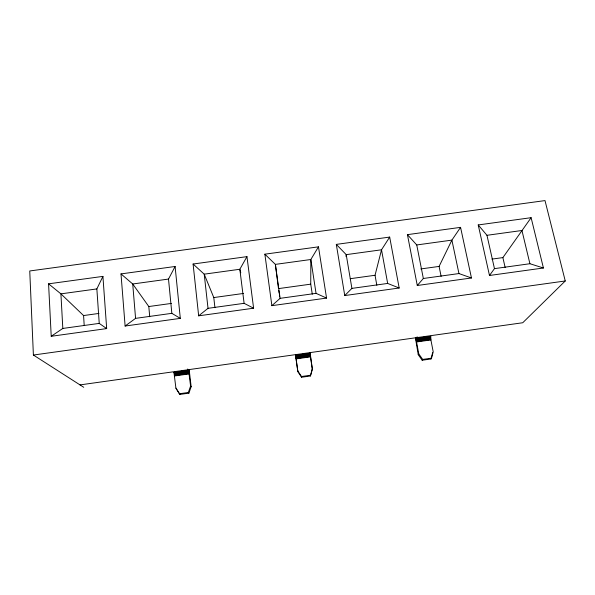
<?xml version="1.0" encoding="UTF-8"?>
<svg xmlns="http://www.w3.org/2000/svg" width="595" height="595" viewBox="0 0 595 595"><rect width="100%" height="100%" fill="white"/><g stroke="black" fill="none" stroke-linecap="round" stroke-linejoin="round"><path stroke-width="0.89" d="M310.419 375.995L312.368 368.878L310.151 353.229L295.611 355.267L297.864 371.689L301.531 377.252L310.419 375.995L312.368 368.878M312.271 294.198L310.739 284.157L310.835 259.509L318.474 246.836L264.864 254.184L271.878 305.666L326.558 298.08L318.474 246.836M416.351 338.317L430.773 336.287L430.81 339.477L433.212 351.846L431.554 358.16L422.695 359.41L418.761 353.884L416.299 340.563L416.292 338.466L417.177 336.807M345.985 256.438L346.223 254.645L336.309 244.389L389.68 237.078L399.178 288.01L344.75 295.559L336.309 244.389M376.828 285.258L375.043 275.269L381.521 249.796L389.68 237.078M415.392 337.744L418.248 354.724L422.167 360.228L430.981 358.978L432.632 352.694M188.92 393.146L188.347 392.484L190.586 386.043L188.593 370.298L173.941 372.351L175.912 388.111L179.355 393.756L179.973 394.411L188.92 393.146L191.151 386.728L189.143 369.51M106.676 328.589L99.239 323.39L96.859 288.917L102.92 276.385L48.574 283.83L51.222 336.287L106.676 328.589L102.92 276.385M441.118 276.348L439.088 266.419L451.895 240.12L460.56 227.357L407.426 234.646L417.281 285.496L471.463 277.977L460.56 227.357M180.307 318.37L171.843 313.334L168.504 279.07L175.101 266.486L121.001 273.908L125.114 326.03L180.307 318.37L175.101 266.486M246.955 256.638L239.83 269.267L244.106 303.324L253.604 308.203L246.955 256.638L193.092 264.024L198.663 315.826L253.604 308.203M418.248 354.724L418.761 353.884M422.167 360.228L422.695 359.41M430.981 358.978L431.554 358.16M491.953 259.108L502.879 257.598L531.119 217.688L543.421 267.995L489.484 275.478L478.224 224.94L531.119 217.688M489.484 275.478L494.467 268.635L529.914 263.726L543.421 267.995M417.281 285.496L423.343 278.49L458.946 273.559L471.463 277.977M344.75 295.559L351.898 288.389L387.665 283.436L399.178 288.01M83.746 387.293L33.394 355.037L29.75 270.97L545.005 200.589L565.25 280.974L522.745 322.743L80.02 384.906M271.878 305.666L280.119 298.333L316.049 293.357L326.558 298.08M198.663 315.826L208.019 308.322L244.106 303.324M125.114 326.03L135.578 318.362L171.843 313.334M51.222 336.287L62.817 328.44L99.239 323.39M174.03 372.485L188.667 370.432M295.626 355.408L310.159 353.37M416.292 338.466L430.713 336.443M174.119 372.686L188.749 370.633M295.648 355.617L310.174 353.579M416.255 338.681L430.661 336.658M174.209 372.953L188.838 370.901M295.685 355.892L310.196 353.854M416.225 338.964L430.631 336.941M174.298 373.281L188.92 371.228M295.722 356.226L310.233 354.189M416.217 339.299L430.616 337.276M174.387 373.653L189.009 371.6M295.774 356.606L310.278 354.568M416.232 339.686L430.624 337.663M174.476 374.077L189.091 372.024M295.827 357.022L310.33 354.992M416.255 340.109L430.646 338.086M174.558 374.523L189.165 372.47M295.894 357.476L310.389 355.438M416.299 340.563L430.683 338.54M174.633 374.991L189.24 372.939M296.027 358.822L295.901 357.937L310.449 355.907M416.351 341.024L430.735 339.009M174.692 375.467L189.299 373.415M296.02 358.421L310.516 356.383M416.426 341.5L430.81 339.477M174.744 375.943L189.351 373.891M296.087 358.889L310.59 356.851M416.507 341.969L430.892 339.946M179.355 393.756L188.347 392.484M297.805 370.93L301.494 376.516L310.419 375.259M33.394 355.037L565.25 280.974M96.859 288.917L60.913 293.863L48.574 283.83M168.504 279.07L132.722 283.993L121.001 273.908M407.426 234.646L416.745 244.954L451.895 240.12L458.946 273.559M478.224 224.94L486.963 235.3L521.949 230.496L529.914 263.726M62.817 328.44L60.913 293.863L83.575 315.558L98.993 313.424M135.578 318.362L132.722 283.993L148.81 306.537L171.397 303.42M193.092 264.024L204.211 274.169L213.784 297.56L243.467 293.454M310.739 284.157L278.49 288.612L275.373 264.381L264.864 254.184M350.269 278.691L375.043 275.269M420.814 268.94L439.088 266.419M175.912 388.111L179.973 394.411M190.586 386.043L191.151 386.728M187.648 369.026L188.593 370.298M240.774 272.8L239.83 269.267L204.211 274.169L208.019 308.322M502.879 257.598L505.148 267.475M486.963 235.3L494.467 268.635M416.745 244.954L423.343 278.49M387.665 283.436L381.521 249.796L346.223 254.645L351.898 288.389M316.049 293.357L310.835 259.509L275.373 264.381L280.119 298.333M312.36 369.644L310.33 355.907M296.154 359.7L297.864 371.689M278.743 290.449L279.129 293.194M279.382 295.023L279.635 296.853M295.901 357.937L295.447 354.583M310.211 355.029L309.891 352.56M213.784 297.56L214.936 307.689M148.81 306.537L149.717 316.726M83.575 315.558L84.207 325.51M301.494 376.516L301.531 377.252"/></g></svg>
